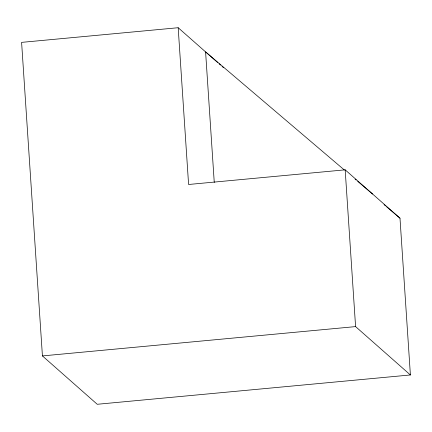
<?xml version="1.0" encoding="UTF-8"?>
<svg xmlns="http://www.w3.org/2000/svg" width="432" height="432" viewBox="0 0 432 432"><rect width="100%" height="100%" fill="white"/><g stroke="black" fill="none" stroke-linecap="round" stroke-linejoin="round"><path stroke-width="0.65" d="M178.178 27.718L21.6 42.374L42.428 355.919L97.238 404.282L410.4 374.965L399.989 218.198L345.173 169.83L188.595 184.486L178.178 27.718L217.544 62.451M42.428 355.919L355.585 326.603L410.4 374.965M344.32 169.965L205.589 51.899L214.256 182.428M355.109 179.145L356.135 180.02M357.68 181.332L372.578 194.011M384.059 204.638L385.598 205.951M386.629 206.825L399.989 218.198M219.04 63.769L220.536 65.092M222.032 66.409L223.528 67.727M345.173 169.83L355.585 326.603"/></g></svg>
